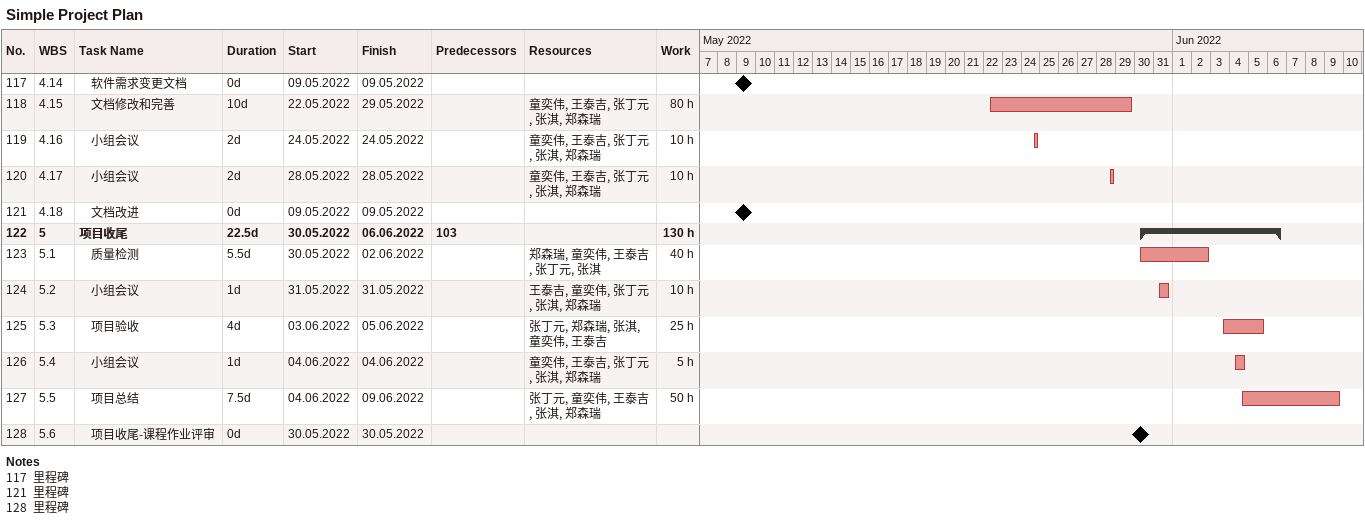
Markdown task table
Simple Project Plan

| ID | WBS | Task | Duration | Start | Finish | Predecessors | Resources | Work (h) |
|---|---|---|---|---|---|---|---|---|
| 117 | 4.14 | 软件需求变更文档 | 0d | 2022-05-09 | 2022-05-09 |  |  |  |
| 118 | 4.15 | 文档修改和完善 | 10d | 2022-05-22 | 2022-05-29 |  | 童奕伟, 王泰吉, 张丁元, 张淇, 郑森瑞 | 80 |
| 119 | 4.16 | 小组会议 | 2d | 2022-05-24 | 2022-05-24 |  | 童奕伟, 王泰吉, 张丁元, 张淇, 郑森瑞 | 10 |
| 120 | 4.17 | 小组会议 | 2d | 2022-05-28 | 2022-05-28 |  | 童奕伟, 王泰吉, 张丁元, 张淇, 郑森瑞 | 10 |
| 121 | 4.18 | 文档改进 | 0d | 2022-05-09 | 2022-05-09 |  |  |  |
| 122 | 5 | **项目收尾** | 22.5d | 2022-05-30 | 2022-06-06 | 103 |  | 130 |
| 123 | 5.1 | 质量检测 | 5.5d | 2022-05-30 | 2022-06-02 |  | 郑森瑞, 童奕伟, 王泰吉, 张丁元, 张淇 | 40 |
| 124 | 5.2 | 小组会议 | 1d | 2022-05-31 | 2022-05-31 |  | 王泰吉, 童奕伟, 张丁元, 张淇, 郑森瑞 | 10 |
| 125 | 5.3 | 项目验收 | 4d | 2022-06-03 | 2022-06-05 |  | 张丁元, 郑森瑞, 张淇, 童奕伟, 王泰吉 | 25 |
| 126 | 5.4 | 小组会议 | 1d | 2022-06-04 | 2022-06-04 |  | 童奕伟, 王泰吉, 张丁元, 张淇, 郑森瑞 | 5 |
| 127 | 5.5 | 项目总结 | 7.5d | 2022-06-04 | 2022-06-09 |  | 张丁元, 童奕伟, 王泰吉, 张淇, 郑森瑞 | 50 |
| 128 | 5.6 | 项目收尾-课程作业评审 | 0d | 2022-05-30 | 2022-05-30 |  |  |  |

Notes
- 117: 里程碑
- 121: 里程碑
- 128: 里程碑
